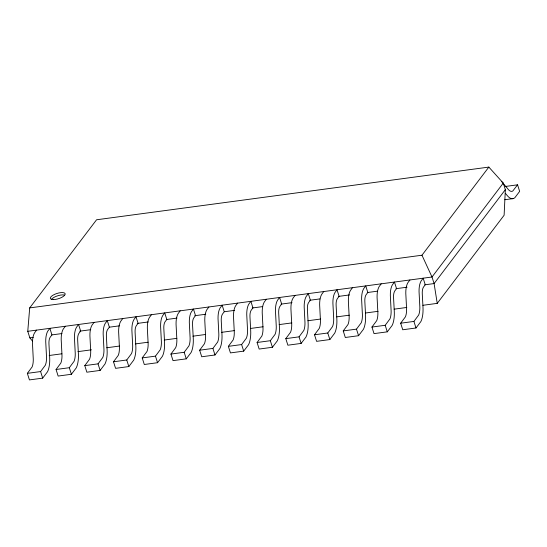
<?xml version="1.0" encoding="UTF-8"?>
<svg xmlns="http://www.w3.org/2000/svg" width="547" height="547" viewBox="0 0 547 547"><rect width="100%" height="100%" fill="white"/><g stroke="black" fill="none" stroke-linecap="round" stroke-linejoin="round"><path stroke-width="0.82" d="M32.547 341.116L29.846 337.868L27.767 331.304L29.695 307.906L96.566 219.778L488.84 167.088L503.267 183.088L505.346 189.659L504.115 215.238L437.244 303.366L422.872 305.301M36.601 330.115L34.55 332.884A16.526 6.899 82.3 0 0 32.478 343.482L33.271 359.01A13.901 5.805 82.3 0 1 32.109 366.955L27.35 373.348L29.435 379.912L42.687 378.134L47.548 371.728A21.265 8.882 82.3 0 0 49.668 357.273L48.956 343.995A9.162 3.829 82.3 0 1 50.317 337.034L51.938 334.901L49.859 328.337L47.801 331.099A16.526 6.899 82.3 0 0 45.729 341.697L46.529 357.232A13.901 5.805 82.3 0 1 45.36 365.177L40.601 371.563L27.35 373.348M65.319 326.258L63.267 329.027A16.526 6.899 82.3 0 0 61.196 339.619L61.989 355.153A13.901 5.805 82.3 0 1 60.82 363.099L56.067 369.492L58.146 376.056L71.404 374.278L76.259 367.871A21.265 8.882 82.3 0 0 78.385 353.417L77.674 340.138A9.162 3.829 82.3 0 1 79.035 333.178L80.655 331.044L78.57 324.48L76.518 327.243A16.526 6.899 82.3 0 0 74.447 337.841L75.247 353.376A13.901 5.805 82.3 0 1 74.077 361.321L69.319 367.707L56.067 369.492M94.036 322.402L91.985 325.171A16.526 6.899 82.3 0 0 89.913 335.762L90.706 351.297A13.901 5.805 82.3 0 1 89.537 359.242L84.785 365.628L86.864 372.199L100.122 370.415L104.976 364.015A21.265 8.882 82.3 0 0 107.103 349.56L106.391 336.282A9.162 3.829 82.3 0 1 107.752 329.321L109.373 327.188L107.287 320.624L105.236 323.386A16.526 6.899 82.3 0 0 103.164 333.985L103.957 349.519A13.901 5.805 82.3 0 1 102.795 357.464L98.036 363.851L84.785 365.628M122.754 318.545L120.702 321.308A16.526 6.899 82.3 0 0 118.631 331.906L119.424 347.441A13.901 5.805 82.3 0 1 118.255 355.386L113.502 361.772L115.581 368.343L128.839 366.558L133.694 360.158A21.265 8.882 82.3 0 0 135.82 345.697L135.109 332.426A9.162 3.829 82.3 0 1 136.47 325.465L138.09 323.332L136.005 316.761L133.953 319.53A16.526 6.899 82.3 0 0 131.882 330.128L132.675 345.663A13.901 5.805 82.3 0 1 131.512 353.608L126.754 359.994L113.502 361.772M151.471 314.689L149.413 317.451A16.526 6.899 82.3 0 0 147.341 328.05L148.141 343.584A13.901 5.805 82.3 0 1 146.972 351.53L142.213 357.916L144.299 364.487L157.55 362.702L162.411 356.302A21.265 8.882 82.3 0 0 164.538 341.841L163.826 328.569A9.162 3.829 82.3 0 1 165.187 321.609L166.808 319.475L177.002 318.101M180.182 310.826L178.131 313.595A16.526 6.899 82.3 0 0 176.059 324.193L176.859 339.728A13.901 5.805 82.3 0 1 175.69 347.673L170.931 354.059L173.016 360.623L186.267 358.846L191.129 352.446A21.265 8.882 82.3 0 0 193.255 337.984L192.544 324.713A9.162 3.829 82.3 0 1 193.905 317.752L195.518 315.612L193.44 309.048L191.388 311.817A16.526 6.899 82.3 0 0 189.317 322.415L190.11 337.943A13.901 5.805 82.3 0 1 188.941 345.889L184.189 352.282L170.931 354.059M142.213 357.916L155.471 356.138L160.223 349.752A13.901 5.805 82.3 0 0 161.392 341.807L160.599 326.272A16.526 6.899 82.3 0 1 162.671 315.674L164.722 312.905L166.808 319.475M208.899 306.97L206.848 309.739A16.526 6.899 82.3 0 0 204.776 320.337L205.569 335.872A13.901 5.805 82.3 0 1 204.407 343.817L199.648 350.203L201.734 356.767L214.985 354.989L219.846 348.583A21.265 8.882 82.3 0 0 221.966 334.128L221.255 320.85A9.162 3.829 82.3 0 1 222.622 313.889L224.236 311.756L222.157 305.192L220.106 307.961A16.526 6.899 82.3 0 0 218.034 318.552L218.827 334.087A13.901 5.805 82.3 0 1 217.658 342.032L212.906 348.425L199.648 350.203M237.617 303.113L235.566 305.882A16.526 6.899 82.3 0 0 233.494 316.481L234.287 332.008A13.901 5.805 82.3 0 1 233.125 339.96L228.366 346.347L230.451 352.911L243.702 351.133L248.564 344.726A21.265 8.882 82.3 0 0 250.683 330.272L249.972 316.993A9.162 3.829 82.3 0 1 251.333 310.033L252.953 307.899L250.875 301.335L248.817 304.105A16.526 6.899 82.3 0 0 246.745 314.696L247.545 330.231A13.901 5.805 82.3 0 1 246.376 338.176L241.617 344.562L228.366 346.347M266.334 299.257L264.283 302.026A16.526 6.899 82.3 0 0 262.211 312.624L263.004 328.152A13.901 5.805 82.3 0 1 261.842 336.097L257.083 342.49L259.169 349.054L272.42 347.277L277.281 340.87A21.265 8.882 82.3 0 0 279.401 326.415L278.69 313.137A9.162 3.829 82.3 0 1 280.05 306.176L281.671 304.043L279.585 297.479L277.534 300.241A16.526 6.899 82.3 0 0 275.462 310.84L276.262 326.374A13.901 5.805 82.3 0 1 275.093 334.32L270.334 340.706L257.083 342.49M295.052 295.401L293.001 298.17A16.526 6.899 82.3 0 0 290.929 308.761L291.722 324.296A13.901 5.805 82.3 0 1 290.553 332.241L285.801 338.634L287.879 345.198L301.137 343.413L305.992 337.014A21.265 8.882 82.3 0 0 308.118 322.559L307.407 309.281A9.162 3.829 82.3 0 1 308.768 302.32L310.388 300.187L308.303 293.623L306.252 296.385A16.526 6.899 82.3 0 0 304.18 306.983L304.973 322.518A13.901 5.805 82.3 0 1 303.811 330.463L299.052 336.849L285.801 338.634M323.769 291.544L321.718 294.307A16.526 6.899 82.3 0 0 319.646 304.905L320.439 320.439A13.901 5.805 82.3 0 1 319.27 328.385L314.518 334.771L316.597 341.342L329.855 339.557L334.709 333.157A21.265 8.882 82.3 0 0 336.836 318.696L336.125 305.424A9.162 3.829 82.3 0 1 337.485 298.464L339.106 296.33L337.02 289.76L334.969 292.529A16.526 6.899 82.3 0 0 332.897 303.127L333.691 318.662A13.901 5.805 82.3 0 1 332.528 326.607L327.769 332.993L314.518 334.771M352.487 287.688L350.436 290.45A16.526 6.899 82.3 0 0 348.364 301.048L349.157 316.583A13.901 5.805 82.3 0 1 347.988 324.528L343.236 330.914L345.314 337.485L358.572 335.701L363.427 329.301A21.265 8.882 82.3 0 0 365.553 314.84L364.842 301.568A9.162 3.829 82.3 0 1 366.203 294.607L367.823 292.474L365.738 285.903L363.687 288.672A16.526 6.899 82.3 0 0 361.615 299.271L362.408 314.805A13.901 5.805 82.3 0 1 361.246 322.751L356.487 329.137L343.236 330.914M381.204 283.831L379.146 286.594A16.526 6.899 82.3 0 0 377.074 297.192L377.874 312.727A13.901 5.805 82.3 0 1 376.705 320.672L371.946 327.058L374.032 333.622L387.283 331.844L392.144 325.444A21.265 8.882 82.3 0 0 394.271 310.983L393.56 297.712A9.162 3.829 82.3 0 1 394.92 290.751L396.541 288.611L394.455 282.047L392.404 284.816A16.526 6.899 82.3 0 0 390.332 295.414L391.126 310.942A13.901 5.805 82.3 0 1 389.956 318.887L385.204 325.28L371.946 327.058M29.695 307.906L421.969 255.217L488.84 167.088M409.915 279.968L407.864 282.737A16.526 6.899 82.3 0 0 405.792 293.336L406.592 308.87A13.901 5.805 82.3 0 1 405.423 316.816L400.664 323.202L402.749 329.766L416 327.988L420.862 321.581A21.265 8.882 82.3 0 0 422.988 307.127L422.277 293.855A9.162 3.829 82.3 0 1 423.638 286.888L425.251 284.755L423.173 278.191L421.122 280.96A16.526 6.899 82.3 0 0 419.05 291.551L419.843 307.086A13.901 5.805 82.3 0 1 418.674 315.031L413.922 321.424L400.664 323.202M503.267 183.088L432.007 277.001L27.767 331.304M505.346 189.659L434.092 283.572L424.787 284.816M505.401 193.344L507.452 195.805A21.265 8.882 82.3 0 0 514.789 197.788L519.65 191.388L517.565 184.818L512.758 191.04A13.901 5.805 82.3 0 1 508.724 189.946L502.098 182.096A16.526 6.899 82.3 0 0 501.517 181.563M505.141 186.493L517.565 184.818M504.792 199.73L513.072 198.616M29.846 337.868L33.23 337.417M51.835 334.914L61.982 333.554M79.746 331.167L90.74 329.691M109.345 327.188L119.492 325.827M137.249 323.441L148.244 321.964M194.759 315.715L205.754 314.238M224.359 311.742L234.506 310.381M252.27 307.995L262.416 306.628M281.021 304.132L292.016 302.655M309.773 300.269L319.92 298.908M338.525 296.406L349.519 294.929M367.283 292.542L377.43 291.182M396.035 288.679L407.03 287.202M49.196 355.495L61.879 353.793M77.941 351.632L91.465 349.813M106.686 347.769L119.369 346.066M135.43 343.913L148.107 342.203M164.175 340.049L176.852 338.347M192.92 336.186L205.597 334.484M221.665 332.33L234.342 330.62M250.403 328.467L263.086 326.764M279.148 324.603L291.831 322.901M307.893 320.747L320.576 319.038M336.637 316.884L349.321 315.181M365.382 313.021L378.066 311.318M394.127 309.164L406.811 307.455M421.969 255.217L432.007 277.001L434.092 283.572L437.244 303.366M413.922 321.424L416 327.988M385.204 325.28L387.283 331.844M356.487 329.137L358.572 335.701M327.769 332.993L329.855 339.557M299.052 336.849L301.137 343.413M270.334 340.706L272.42 347.277M241.617 344.562L243.702 351.133M212.906 348.425L214.985 354.989M184.189 352.282L186.267 358.846M155.471 356.138L157.55 362.702M126.754 359.994L128.839 366.558M98.036 363.851L100.122 370.415M69.319 367.707L71.404 374.278M40.601 371.563L42.687 378.134M51.527 299.318A7.754 2.728 -17.6 0 1 64.211 294.99M53.49 299.565A7.754 2.728 -17.6 0 0 65.175 294.286A7.754 2.728 -17.6 0 0 54.645 294.341A7.754 2.728 -17.6 0 0 53.49 299.565"/></g></svg>
